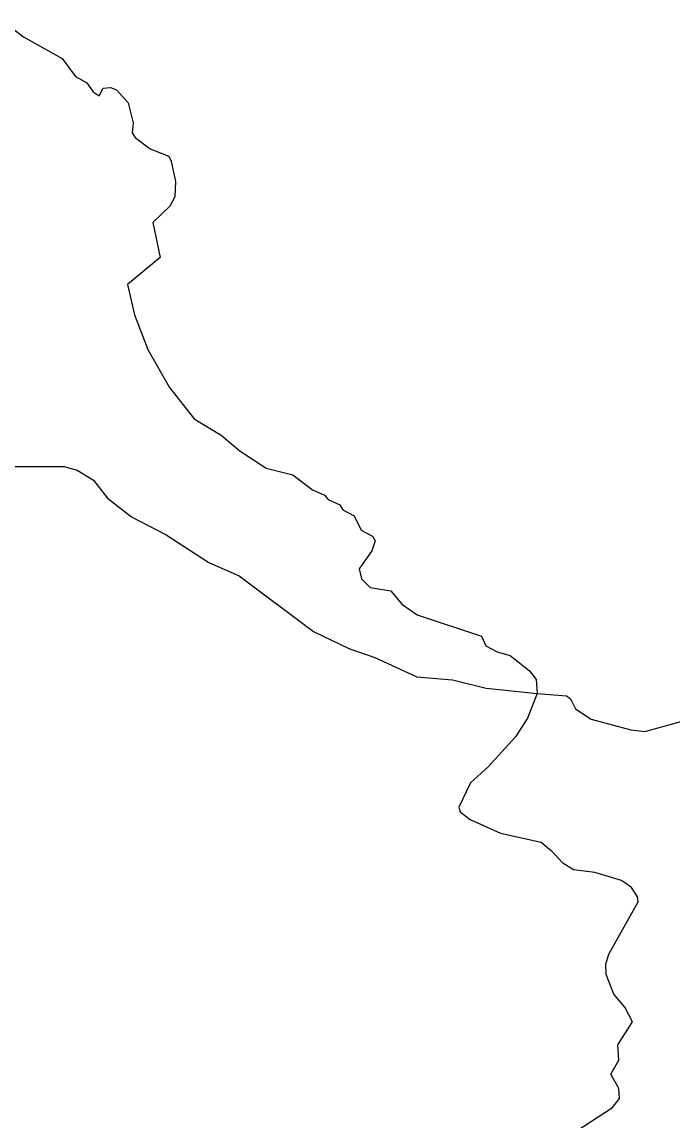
# Model space of a CAD drawing. Header units: metres. Extents: x 13.21 to 19.52, y 42.14 to 46.62.
# Drawn here: x 16.1855 to 16.4139, y 44.4074 to 44.7932 of the extents above; entities that cross this region are included whole.
import ezdxf

# ---------------------------------------------------------------- set-up
doc = ezdxf.new("R2010")
doc.units = ezdxf.units.M
doc.header["$MEASUREMENT"] = 0
doc.layers.add('CESTE', color=5, linetype='Continuous')

msp = doc.modelspace()

# ---------------------------------------------------------------- linework, layer by layer
at = {"layer": 'CESTE'}
for points in [[(16.17918, 44.79318), (16.18606, 44.78802), (16.19963, 44.78041), (16.20428, 44.77399), (16.20831, 44.77183), (16.21045, 44.76861), (16.21264, 44.7673), (16.21396, 44.77), (16.21659, 44.77023), (16.21869, 44.76935), (16.22274, 44.76475), (16.22455, 44.75777), (16.22414, 44.75422), (16.22521, 44.7526), (16.23046, 44.74871), (16.23697, 44.74609), (16.23781, 44.74435), (16.23937, 44.73725), (16.23914, 44.73186), (16.23734, 44.72852), (16.23139, 44.72276), (16.23401, 44.7105), (16.22255, 44.701), (16.22503, 44.69037), (16.22971, 44.67823), (16.2372, 44.66489), (16.24589, 44.65393), (16.2554, 44.64812), (16.26188, 44.64263), (16.27111, 44.63663), (16.28054, 44.63422), (16.28737, 44.62891), (16.29165, 44.62711), (16.29292, 44.62554), (16.29705, 44.62365), (16.29811, 44.62199), (16.302, 44.61987), (16.30444, 44.61483), (16.30851, 44.61274), (16.30936, 44.61106), (16.30828, 44.60757), (16.30379, 44.60118), (16.30464, 44.59773), (16.30762, 44.59474), (16.31492, 44.59349), (16.31873, 44.58889), (16.32409, 44.58509), (16.34666, 44.57758), (16.34825, 44.57423), (16.35217, 44.57207), (16.35671, 44.57082), (16.36351, 44.56549), (16.36591, 44.56235), (16.36628, 44.55743)], [(16.18267, 44.63713), (16.2003, 44.63717), (16.20491, 44.63589), (16.21062, 44.63233), (16.21546, 44.62609), (16.22395, 44.61947), (16.23611, 44.61313), (16.25103, 44.60347), (16.26174, 44.59874), (16.28772, 44.57928), (16.30017, 44.57324), (16.30923, 44.5701), (16.32406, 44.56334), (16.3365, 44.56227), (16.34837, 44.55932), (16.36628, 44.55743)], [(16.36628, 44.55743), (16.37647, 44.55663), (16.37794, 44.55555), (16.37964, 44.55212), (16.38514, 44.54848), (16.39909, 44.54477), (16.40403, 44.5442), (16.42512, 44.55002), (16.43175, 44.55257), (16.43346, 44.55395), (16.43432, 44.55926), (16.43541, 44.56085), (16.44141, 44.56644), (16.44895, 44.56547), (16.45866, 44.56712), (16.46871, 44.56672), (16.49321, 44.56264)], [(16.36628, 44.55743), (16.36281, 44.54881), (16.35857, 44.54229), (16.34909, 44.5317), (16.34283, 44.52609), (16.33872, 44.5176), (16.33927, 44.51591), (16.3427, 44.51327), (16.35335, 44.50849), (16.36762, 44.50535), (16.37128, 44.50221)], [(16.37987, 44.40381), (16.39263, 44.4122), (16.39505, 44.41532), (16.39488, 44.41889), (16.39205, 44.42389), (16.39489, 44.42883), (16.39447, 44.43415), (16.39963, 44.44229), (16.39702, 44.44736), (16.39315, 44.45197), (16.39044, 44.45889), (16.39028, 44.46247), (16.39135, 44.46597), (16.40162, 44.48431), (16.40136, 44.48609), (16.39929, 44.48937), (16.39578, 44.49189), (16.38646, 44.49462), (16.37902, 44.49553), (16.37527, 44.49788), (16.37128, 44.50221)]]:
    msp.add_lwpolyline(points, dxfattribs=at)

doc.saveas('drawing.dxf')
